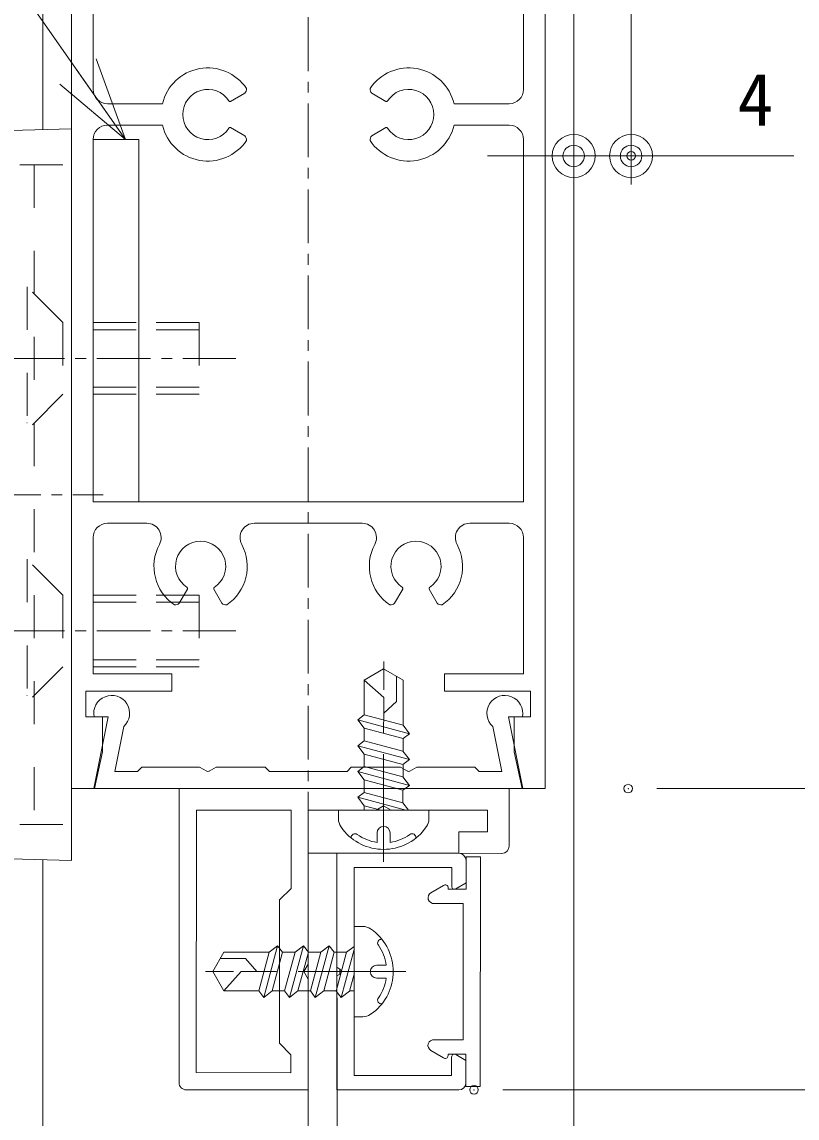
# Model space of a CAD drawing. Units: millimetres, scale not verified. Extents: x -631 to 631, y -445 to 446.
# Drawn here: x -114.6 to -60.6, y 184.8 to 261.2 of the extents above; entities that cross this region are included whole.
import ezdxf
from ezdxf.enums import TextEntityAlignment as Align

# ---------------------------------------------------------------- set-up
doc = ezdxf.new("R2010")
doc.units = ezdxf.units.MM
doc.header["$LTSCALE"] = 3
doc.header["$PDMODE"] = 32
doc.header["$PDSIZE"] = 0.6
doc.linetypes.add('USER1', pattern=[2, 1.25, -0.25, 0.25, -0.25])
doc.linetypes.add('USER8', pattern=[2, 1, -1])
for name, color, linetype, lineweight in [('0-0_0', 7, 'Continuous', 18), ('0-1_DEFPOINTS', 7, 'Continuous', 18), ('0-5_41_U+FF71_U+FF99_U+FF90', 6, 'Continuous', 18), ('0-6_CSLAYER2', 7, 'Continuous', 18), ('1-0_本体', 3, 'Continuous', 18), ('1-6_ドア及び枠', 3, 'Continuous', 18)]:
    doc.layers.add(name, color=color, linetype=linetype, lineweight=lineweight)
doc.layers.add('0-7_CSLAYER4', color=7, linetype='Continuous')
doc.styles.add('ＭＳ ゴシック', font='')
doc.styles.get('ＭＳ ゴシック').set_extended_font_data('MS Gothic')

# ---------------------------------------------------------------- blocks, each defined once
blk = doc.blocks.new('EDTIP_BLACKDOT_S')
at = {"layer": '0-0_0', "lineweight": 9}
blk.add_line((0, 0), (-1, 0), dxfattribs=at)
for radius in [0.5, 0.25]:
    blk.add_circle((0, 0), radius, dxfattribs=at)
blk = doc.blocks.new('EDTIP_BLACKDOT_E')
at = {"layer": '0-0_0', "lineweight": 9}
blk.add_line((0, 0), (-1, 0), dxfattribs=at)
for radius in [0.5, 0.25]:
    blk.add_circle((0, 0), radius, dxfattribs=at)
blk = doc.blocks.new('D120')
at = {"layer": '0-0_0'}
for p, q in [((864.259, 117.082), (888.805, 117.082)), ((886.805, 99.082), (886.805, 114.082)), ((853.509, 96.082), (888.805, 96.082))]:
    blk.add_line(p, q, dxfattribs=at)
at = {"layer": '0-1_DEFPOINTS'}
for p in [(862.259, 117.082), (886.805, 117.082), (851.509, 96.082)]:
    blk.add_point(p, dxfattribs=at)
at = {"layer": '0-0_0', "xscale": 3, "yscale": 3}
for name, p, rotation in [('EDTIP_BLACKDOT_E', (886.805, 117.082), 90), ('EDTIP_BLACKDOT_S', (886.805, 96.082), 270)]:
    blk.add_blockref(name, p, dxfattribs=dict(at, rotation=rotation))
at = {"layer": '0-0_0', "style": 'ＭＳ ゴシック'}
blk.add_text('21', height=3.666, rotation=90, dxfattribs=at).set_placement((885.805, 104.082), align=Align.BOTTOM_LEFT)
blk = doc.blocks.new('D82')
at = {"layer": '0-0_0'}
for p, q in [((862.459, 194.282), (862.459, 159.19)), ((858.459, 175.082), (858.459, 159.19)), ((855.459, 161.19), (852.459, 161.19)), ((858.459, 161.19), (862.459, 161.19)), ((865.459, 161.19), (873.792, 161.19))]:
    blk.add_line(p, q, dxfattribs=at)
at = {"layer": '0-1_DEFPOINTS'}
for p in [(862.459, 196.282), (858.459, 177.082), (862.459, 161.19)]:
    blk.add_point(p, dxfattribs=at)
at = {"layer": '0-0_0', "xscale": 3, "yscale": 3}
blk.add_blockref('EDTIP_BLACKDOT_S', (858.459, 161.19), dxfattribs=at)
at = {"layer": '0-0_0', "xscale": 3, "yscale": 3, "rotation": 180}
blk.add_blockref('EDTIP_BLACKDOT_E', (862.459, 161.19), dxfattribs=at)
at = {"layer": '0-0_0', "style": 'ＭＳ ゴシック'}
blk.add_text('4', height=3.666, dxfattribs=at).set_placement((869.875, 162.19), align=Align.BOTTOM_LEFT)
blk = doc.blocks.new('BLKF0037')
at = {"layer": '0-6_CSLAYER2', "color": 6, "linetype": 'USER1'}
blk.add_line((393.071, 285.116), (393.071, 278.134), dxfattribs=at)
at = {"layer": '0-6_CSLAYER2', "color": 6}
for p, q in [((392.846, 284.438), (392.846, 284.106)), ((393.296, 284.438), (393.296, 284.106)), ((391.576, 283.882), (391.652, 283.991)), ((394.565, 283.882), (394.489, 283.991)), ((391.496, 283.625), (391.496, 283.316)), ((394.646, 283.625), (394.646, 283.316)), ((391.496, 283.316), (394.646, 283.316)), ((392.198, 283.316), (392.398, 283.056)), ((392.295, 283.316), (393.973, 282.867)), ((393.166, 283.316), (393.748, 283.16)), ((393.746, 283.316), (393.746, 283.161)), ((392.396, 283.056), (392.396, 282.619)), ((392.398, 283.056), (393.748, 282.694)), ((392.173, 282.447), (392.397, 282.154)), ((392.173, 282.447), (393.973, 281.965)), ((393.746, 282.695), (393.746, 282.259)), ((392.396, 282.156), (392.396, 281.721)), ((392.397, 282.154), (393.747, 281.793)), ((393.746, 281.793), (393.746, 281.36)), ((392.172, 281.549), (392.397, 281.256)), ((392.172, 281.549), (393.972, 281.067)), ((392.396, 281.258), (392.396, 280.82)), ((392.397, 281.256), (393.747, 280.894)), ((393.746, 280.894), (393.746, 280.459)), ((392.172, 280.648), (393.972, 280.165)), ((392.172, 280.648), (392.396, 280.354)), ((392.396, 280.354), (393.747, 279.993)), ((392.396, 280.354), (392.396, 278.779)), ((393.071, 279.931), (392.622, 279.53)), ((393.071, 279.381), (393.071, 279.931)), ((393.746, 279.993), (393.746, 278.779)), ((392.622, 279.53), (392.622, 278.649)), ((393.747, 278.779), (393.071, 279.381)), ((393.072, 278.389), (392.396, 278.779)), ((393.072, 278.389), (393.746, 278.779))]:
    blk.add_line(p, q, dxfattribs=at)
for points in [[(393.748, 283.16), (393.973, 282.867), (393.748, 282.694)], [(392.172, 282.447), (392.397, 282.62), (393.747, 282.258)], [(393.747, 282.258), (393.972, 281.965), (393.747, 281.793)], [(392.172, 281.549), (392.397, 281.722), (393.747, 281.36)], [(393.747, 281.36), (393.972, 281.067), (393.747, 280.894)], [(392.172, 280.648), (392.396, 280.82), (393.746, 280.459), (393.972, 280.165), (393.747, 279.993)]]:
    blk.add_lwpolyline(points, dxfattribs=at)
for centre, radius, start, end in [((393.071, 282.873), 1.806, 38.2396, 141.7603), ((392.077, 284.268), 0.133, 172.2074, 305.4512), ((393.071, 282.873), 1.581, 98.1813, 125.4521), ((393.071, 282.873), 1.581, 54.5488, 81.8187), ((394.065, 284.27), 0.133, 234.5496, 7.7872), ((393.071, 284.106), 0.225, 180, 0), ((391.946, 283.625), 0.45, 145.1918, 180), ((394.196, 283.625), 0.45, 0, 34.8082)]:
    blk.add_arc(centre, radius, start, end, dxfattribs=at)
blk = doc.blocks.new('BLKF0038')
at = {"layer": '0-6_CSLAYER2', "color": 6}
for p, q in [((387.38, 284.458), (387.071, 284.458)), ((387.071, 284.457), (387.071, 281.307)), ((387.636, 284.377), (387.746, 284.301)), ((382.144, 282.881), (382.534, 283.557)), ((384.109, 283.557), (382.534, 283.557)), ((384.109, 283.557), (383.747, 282.207)), ((384.402, 283.781), (383.92, 281.981)), ((384.402, 283.781), (384.109, 283.557)), ((385.012, 283.557), (384.574, 283.557)), ((385.011, 283.556), (384.649, 282.206)), ((385.304, 283.781), (384.821, 281.981)), ((385.304, 283.781), (385.011, 283.556)), ((385.911, 283.557), (385.475, 283.557)), ((385.909, 283.556), (385.547, 282.206)), ((386.202, 283.781), (385.72, 281.981)), ((386.202, 283.781), (385.909, 283.556)), ((386.811, 283.557), (386.373, 283.557)), ((386.811, 283.555), (386.449, 282.205)), ((387.071, 283.658), (386.621, 281.98)), ((387.071, 283.755), (386.811, 283.555)), ((383.284, 283.331), (382.404, 283.331)), ((383.685, 282.882), (383.284, 283.331)), ((382.144, 282.881), (382.533, 282.207)), ((382.534, 282.206), (383.136, 282.882)), ((383.136, 282.882), (383.685, 282.882)), ((387.071, 282.787), (386.915, 282.205)), ((388.193, 283.107), (387.86, 283.107)), ((388.193, 282.657), (387.86, 282.657)), ((383.747, 282.207), (382.533, 282.207)), ((384.649, 282.207), (384.213, 282.207)), ((385.548, 282.207), (385.115, 282.207)), ((386.449, 282.207), (386.013, 282.207)), ((387.071, 282.207), (386.915, 282.207)), ((387.38, 281.307), (387.071, 281.307)), ((387.636, 281.388), (387.746, 281.464))]:
    blk.add_line(p, q, dxfattribs=at)
at = {"layer": '0-6_CSLAYER2', "color": 6, "linetype": 'USER1'}
blk.add_line((388.871, 282.882), (381.889, 282.882), dxfattribs=at)
at = {"layer": '0-6_CSLAYER2', "color": 6}
for points in [[(384.402, 283.782), (384.575, 283.557), (384.213, 282.207), (383.92, 281.982), (383.747, 282.207)], [(385.304, 283.781), (385.476, 283.556), (385.115, 282.206)], [(386.202, 283.781), (386.375, 283.556), (386.013, 282.206)], [(385.115, 282.206), (384.821, 281.981), (384.649, 282.206)], [(386.013, 282.206), (385.72, 281.981), (385.547, 282.206)], [(386.915, 282.205), (386.621, 281.98), (386.449, 282.205)]]:
    blk.add_lwpolyline(points, dxfattribs=at)
for centre, radius, start, end in [((387.38, 284.008), 0.45, 55.1918, 90), ((386.628, 282.882), 1.806, 308.2396, 51.7603), ((388.023, 283.876), 0.133, 82.2074, 215.4512), ((386.628, 282.882), 1.581, 8.1814, 35.4521), ((387.86, 282.882), 0.225, 90, 270), ((386.628, 282.882), 1.581, 324.5488, 351.8186), ((388.024, 281.888), 0.133, 144.5496, 277.7872), ((387.38, 281.757), 0.45, 270, 304.8082)]:
    blk.add_arc(centre, radius, start, end, dxfattribs=at)
blk = doc.blocks.new('EDTIP_ARROW_S')
at = {"layer": '0-0_0', "lineweight": 9}
for q in [(-0.9659, 0.2588), (-1, 0), (-0.9659, -0.2588)]:
    blk.add_line((0, 0), q, dxfattribs=at)

msp = doc.modelspace()

# ---------------------------------------------------------------- linework, layer by layer
at = {"layer": '0-5_41_U+FF71_U+FF99_U+FF90'}
for p, q in [((-83.644, 200.74), (-83.642, 202.99)), ((-85.22, 200.996), (-86.092, 200.493)), ((-92.44, 194.826), (-92.44, 195.164)), ((-86.099, 189.49), (-85.227, 188.986))]:
    msp.add_line(p, q, dxfattribs=at)
for points in [[(-80.642, 203.738), (-80.64, 207.738), (-103.64, 207.751), (-103.651, 187.251)], [(-89.91, 206.243), (-89.39, 206.543), (-88.871, 206.243), (-82.14, 206.239), (-82.141, 204.739), (-84.141, 204.74), (-84.142, 203.24), (-81.142, 203.238)], [(-103.152, 186.751), (-94.652, 186.746), (-94.647, 194.476), (-94.947, 194.996), (-94.647, 195.516), (-94.64, 206.246), (-89.91, 206.243)], [(-84.152, 186.74), (-92.652, 186.745), (-92.642, 203.245), (-84.142, 203.24)], [(-84.9, 189.14), (-84.9, 189.24), (-83.65, 189.24), (-83.652, 186.99), (-82.652, 186.989), (-82.642, 202.989), (-83.642, 202.99), (-83.644, 200.74), (-84.894, 200.74), (-84.894, 200.84)], [(-83.642, 202.74), (-83.643, 201.171), (-84.351, 200.763)], [(-84.65, 189.04), (-84.651, 187.74), (-91.451, 187.744), (-91.443, 202.244), (-84.643, 202.24), (-84.643, 200.94)], [(-85.939, 190.241), (-83.85, 190.24), (-83.844, 199.74), (-85.933, 199.741)], [(-92.44, 195.164), (-92.647, 195.295), (-92.44, 195.164)], [(-92.44, 194.826), (-92.647, 194.695), (-92.44, 194.826)], [(-84.358, 189.218), (-83.651, 188.808), (-83.651, 187.24)]]:
    msp.add_lwpolyline(points, dxfattribs=at)
msp.add_lwpolyline([(-95.851, 187.947), (-102.451, 187.951), (-102.44, 206.251), (-95.84, 206.247), (-95.844, 200.797), (-96.644, 199.997), (-96.65, 189.997), (-95.85, 189.197)], close=True, dxfattribs=at)
for centre, radius, start, end in [((-81.142, 203.738), 0.5, 269.96669, 359.96669), ((-84.142, 202.74), 0.5, 359.96669, 89.96669), ((-85.094, 200.84), 0.2, 359.96669, 129.17374), ((-85.89, 200.143), 0.404, 119.89137, 276.1232), ((-84.443, 200.94), 0.2, 179.96669, 302.53682), ((-92.547, 194.995), 0.2, 302.30022, 57.63316), ((-85.896, 189.839), 0.404, 83.81018, 240.04201), ((-85.1, 189.14), 0.2, 230.75964, 359.96669), ((-84.45, 189.04), 0.2, 57.39656, 179.96669), ((-103.151, 187.251), 0.5, 179.96669, 269.96669), ((-84.151, 187.24), 0.5, 269.96669, 359.96669)]:
    msp.add_arc(centre, radius, start, end, dxfattribs=at)
at = {"layer": '0-6_CSLAYER2'}
for p, q in [((-107.37, 252.999), (-140.664, 300.465)), ((-113.142, 267.749), (-113.142, 253.687)), ((-111.142, 267.749), (-111.142, 207.749)), ((-78.142, 267.749), (-78.142, 207.749)), ((-76.142, 46.272), (-76.142, 267.749)), ((-109.642, 266.249), (-109.642, 256.499)), ((-79.642, 266.249), (-79.642, 256.499)), ((-100.058, 255.659), (-99.068, 256.231)), ((-89.225, 255.659), (-90.215, 256.231)), ((-104.803, 255.499), (-108.642, 255.499)), ((-84.48, 255.499), (-80.642, 255.499)), ((-104.805, 253.999), (-108.642, 253.999)), ((-100.058, 253.831), (-99.068, 253.259)), ((-89.225, 253.831), (-90.215, 253.259)), ((-84.478, 253.999), (-80.642, 253.999)), ((-106.442, 252.999), (-109.642, 252.999)), ((-109.642, 252.999), (-109.642, 227.749)), ((-106.442, 227.749), (-106.442, 252.999)), ((-79.642, 252.999), (-79.642, 227.749)), ((-94.642, 227.749), (-109.642, 227.749)), ((-94.642, 227.749), (-79.642, 227.749)), ((-105.896, 226.249), (-108.642, 226.249)), ((-94.642, 226.249), (-98.396, 226.249)), ((-94.642, 226.249), (-90.887, 226.249)), ((-83.387, 226.249), (-80.642, 226.249)), ((-109.642, 225.249), (-109.642, 215.749)), ((-79.642, 225.249), (-79.642, 215.749)), ((-103.06, 221.666), (-103.632, 220.675)), ((-101.232, 221.666), (-100.66, 220.675)), ((-88.051, 221.666), (-88.623, 220.675)), ((-86.223, 221.666), (-85.651, 220.675)), ((-104.142, 215.749), (-109.642, 215.749)), ((-104.142, 215.749), (-104.142, 214.549)), ((-85.142, 215.749), (-79.642, 215.749)), ((-85.142, 215.749), (-85.142, 214.549)), ((-110.142, 214.549), (-110.142, 212.749)), ((-104.142, 214.549), (-110.142, 214.549)), ((-85.142, 214.549), (-79.142, 214.549)), ((-79.142, 214.549), (-79.142, 212.749)), ((-108.992, 212.749), (-110.142, 212.749)), ((-108.592, 212.749), (-109.592, 207.749)), ((-108.592, 212.749), (-109.566, 212.749)), ((-80.692, 212.749), (-79.717, 212.749)), ((-80.692, 212.749), (-79.692, 207.749)), ((-80.292, 212.749), (-79.142, 212.749)), ((-107.503, 212.072), (-108.128, 208.949)), ((-81.78, 212.072), (-81.155, 208.949)), ((-106.542, 208.949), (-108.128, 208.949)), ((-106.242, 209.249), (-106.542, 208.949)), ((-106.242, 209.249), (-106.542, 208.949)), ((-106.242, 209.249), (-102.215, 209.249)), ((-102.215, 209.251), (-101.722, 208.966)), ((-101.068, 209.251), (-101.561, 208.966)), ((-97.642, 209.249), (-101.068, 209.249)), ((-97.642, 209.249), (-97.342, 208.949)), ((-91.642, 209.249), (-88.215, 209.249)), ((-88.215, 209.251), (-87.722, 208.966)), ((-87.068, 209.251), (-87.561, 208.966)), ((-83.042, 209.249), (-87.068, 209.249)), ((-83.042, 209.249), (-82.742, 208.949)), ((-82.742, 208.949), (-81.155, 208.949)), ((-109.542, 207.749), (-111.142, 207.749)), ((-79.692, 207.749), (-109.542, 207.749)), ((-84.892, 207.749), (-104.392, 207.749)), ((-78.142, 207.749), (-79.742, 207.749)), ((-113.142, 202.792), (-113.142, 46.272)), ((-94.648, 49.152), (-94.64, 203.245)), ((-92.64, 203.245), (-94.64, 203.245)), ((-92.55, 46.272), (-92.642, 203.249))]:
    msp.add_line(p, q, dxfattribs=at)
at = {"layer": '0-6_CSLAYER2', "linetype": 'USER1'}
for p, q in [((-94.642, 279.523), (-94.642, -348.411)), ((-115.383, 237.739), (-99.683, 237.739)), ((-159.042, 228.239), (-108.942, 228.239)), ((-115.383, 218.739), (-99.683, 218.739))]:
    msp.add_line(p, q, dxfattribs=at)
at = {"layer": '0-6_CSLAYER2'}
for points in [[(-108.992, 212.749), (-108.992, 210.319), (-109.542, 207.749)], [(-80.292, 212.749), (-80.292, 210.319), (-79.742, 207.749)], [(-91.642, 209.249), (-91.942, 208.949), (-97.342, 208.949)]]:
    msp.add_lwpolyline(points, dxfattribs=at)
for centre, radius, start, end in [((-101.642, 254.745), 3.25, 34.05894, 166.57861), ((-87.642, 254.745), 3.25, 13.42139, 145.94106), ((-108.642, 256.499), 1, 180, 270), ((-101.642, 254.745), 1.75, 32.69378, 180), ((-99.325, 256.51), 0.38, 312.65128, 8.26797), ((-89.958, 256.51), 0.38, 171.73203, 227.34872), ((-87.642, 254.745), 1.75, 0, 147.30622), ((-80.642, 256.499), 1, 270, 0), ((-100.093, 255.746), 0.0935, 209.38691, 291.98956), ((-89.19, 255.746), 0.0935, 248.01044, 330.61309), ((-101.642, 254.745), 1.75, 180, 327.30622), ((-87.642, 254.745), 1.75, 212.69378, 0), ((-108.642, 252.999), 1, 90, 180), ((-101.642, 254.745), 3.25, 193.26337, 325.94106), ((-100.093, 253.744), 0.0935, 68.01044, 150.61309), ((-87.642, 254.745), 3.25, 214.05894, 346.73663), ((-89.19, 253.744), 0.0935, 29.38691, 111.98956), ((-80.642, 252.999), 1, 0, 90), ((-99.325, 252.979), 0.38, 351.73203, 47.34872), ((-89.958, 252.979), 0.38, 132.65128, 188.26797), ((-108.642, 225.249), 1, 90, 180), ((-105.896, 225.249), 1, 331.92751, 90), ((-98.396, 225.249), 1, 90, 208.07249), ((-90.887, 225.249), 1, 331.92751, 90), ((-83.387, 225.249), 1, 90, 208.07249), ((-80.642, 225.249), 1, 0, 90), ((-102.146, 223.249), 3.25, 151.92751, 235.94106), ((-102.146, 223.249), 1.75, 90, 237.30622), ((-102.146, 223.249), 1.75, 302.69378, 90), ((-102.146, 223.249), 3.25, 304.05894, 28.07249), ((-87.137, 223.249), 3.25, 151.92751, 235.94106), ((-87.137, 223.249), 1.75, 90, 237.30622), ((-87.137, 223.249), 1.75, 302.69378, 90), ((-87.137, 223.249), 3.25, 304.05894, 28.07249), ((-103.147, 221.701), 0.0935, 338.01043, 60.61309), ((-101.145, 221.701), 0.0935, 119.38691, 201.98957), ((-88.138, 221.701), 0.0935, 338.01043, 60.61309), ((-86.136, 221.701), 0.0935, 119.38691, 201.98957), ((-103.911, 220.933), 0.38, 261.73203, 317.34872), ((-100.38, 220.933), 0.38, 222.65128, 278.26797), ((-88.903, 220.933), 0.38, 261.73203, 317.34872), ((-85.372, 220.933), 0.38, 222.65128, 278.26797), ((-108.342, 212.999), 1.25, 312.11791, 191.53696), ((-80.942, 212.999), 1.25, 348.46304, 227.88209), ((-101.642, 209.149), 0.2, 233.79598, 270), ((-101.642, 209.149), 0.2, 270, 306.20402), ((-87.642, 209.149), 0.2, 233.79598, 270), ((-87.642, 209.149), 0.2, 270, 306.20402)]:
    msp.add_arc(centre, radius, start, end, dxfattribs=at)
at = {"layer": '1-0_本体'}
for p, q in [((-111.142, 253.739), (-153.22, 252.637)), ((-111.142, 253.739), (-111.142, 202.739)), ((-111.142, 202.739), (-153.22, 203.841))]:
    msp.add_line(p, q, dxfattribs=at)
at = {"layer": '1-0_本体', "linetype": 'USER8'}
for p, q in [((-126.742, 251.239), (-111.142, 251.239)), ((-113.742, 251.239), (-113.742, 205.239)), ((-111.742, 240.239), (-114.317, 242.814)), ((-114.242, 242.739), (-114.242, 232.739)), ((-111.742, 240.239), (-111.742, 235.239)), ((-106.642, 240.239), (-111.742, 240.239)), ((-102.241, 240.239), (-106.642, 240.239)), ((-102.241, 240.239), (-102.241, 235.239)), ((-102.241, 235.239), (-106.642, 235.239)), ((-111.742, 221.239), (-114.317, 223.814)), ((-114.242, 223.739), (-114.242, 213.739)), ((-111.742, 221.239), (-111.742, 216.239)), ((-106.642, 221.239), (-111.742, 221.239)), ((-102.241, 221.239), (-106.642, 221.239)), ((-102.241, 221.239), (-102.241, 216.239)), ((-102.241, 216.239), (-106.642, 216.239)), ((-126.742, 205.239), (-111.142, 205.239))]:
    msp.add_line(p, q, dxfattribs=at)
at = {"layer": '1-0_本体', "color": 1, "linetype": 'USER8'}
for p, q in [((-106.642, 239.739), (-111.742, 239.739)), ((-102.241, 239.739), (-106.642, 239.739)), ((-106.642, 235.739), (-111.742, 235.739)), ((-102.241, 235.739), (-106.642, 235.739)), ((-106.642, 220.739), (-111.742, 220.739)), ((-102.241, 220.739), (-106.642, 220.739)), ((-106.642, 216.739), (-111.742, 216.739)), ((-102.241, 216.739), (-106.642, 216.739))]:
    msp.add_line(p, q, dxfattribs=at)
at = {"layer": '1-0_本体', "color": 1}
for p, q in [((-114.242, 233.239), (-114.252, 233.239)), ((-114.242, 214.239), (-114.252, 214.239))]:
    msp.add_line(p, q, dxfattribs=at)
at = {"layer": '1-0_本体', "linetype": 'USER8'}
for points in [[(-106.642, 235.239), (-111.742, 235.239), (-114.242, 232.739)], [(-106.642, 216.239), (-111.742, 216.239), (-114.242, 213.739)]]:
    msp.add_lwpolyline(points, dxfattribs=at)
at = {"layer": '1-6_ドア及び枠'}
msp.add_line((-111.142, 253.739), (-111.142, 202.739), dxfattribs=at)

# ---------------------------------------------------------------- block references
at = {"layer": '0-0_0'}
for name in ['D82', 'D120']:
    msp.add_blockref(name, (-934.6, 90.667), dxfattribs=at)
at = {"layer": '0-6_CSLAYER2', "xscale": 6, "yscale": 6, "rotation": 305.04736}
msp.add_blockref('EDTIP_ARROW_S', (-107.37, 252.999), dxfattribs=at)
at = {"layer": '0-7_CSLAYER4', "xscale": 2, "yscale": 2, "rotation": 269.96669}
for name, p in [('BLKF0038', (-654.705, 980.713)), ('BLKF0037', (-657.622, 981.465))]:
    msp.add_blockref(name, p, dxfattribs=at)

doc.saveas('drawing.dxf')
